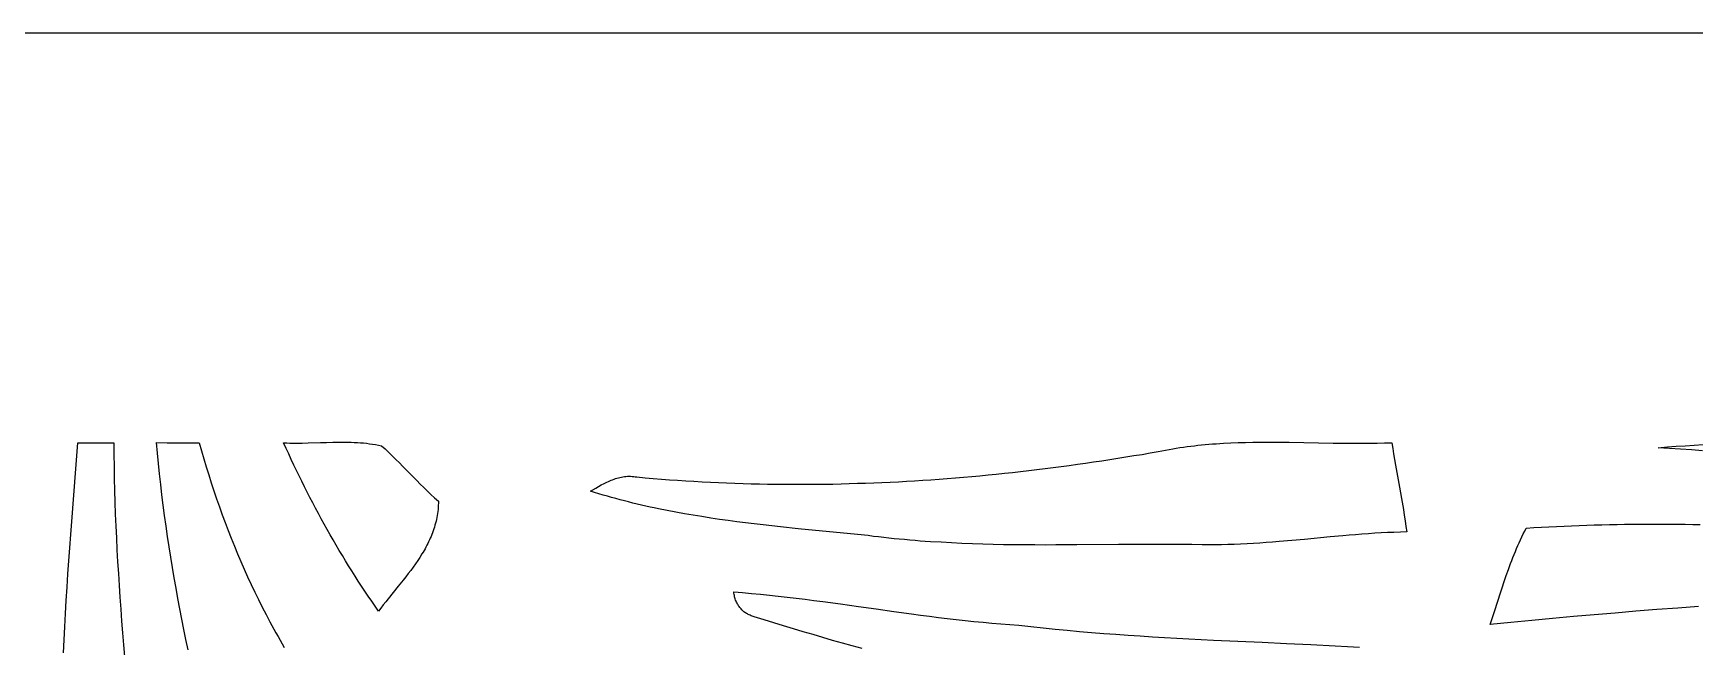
# Model space of a CAD drawing. Extents: x 138 to 547, y 3 to 737.
# Drawn here: x 288.2 to 429.9, y 684.8 to 737.1 of the extents above; entities that cross this region are included whole.
import ezdxf

# ---------------------------------------------------------------- set-up
doc = ezdxf.new("R2010")
doc.units = 0
doc.layers.add('LAYER_1', color=18, linetype='CONTINUOUS')

msp = doc.modelspace()

# ---------------------------------------------------------------- linework, layer by layer
at = {"layer": 'LAYER_1'}
for points in [[(138.38, 3), (546.62, 3), (546.62, 737.11), (138.38, 737.11)], [(322.73, 697.23), (322.73, 697.05), (322.72, 696.87), (322.71, 696.7), (322.7, 696.52), (322.68, 696.35), (322.66, 696.18), (322.63, 696), (322.6, 695.84), (322.57, 695.67), (322.53, 695.5), (322.49, 695.34), (322.44, 695.17), (322.39, 695.01), (322.34, 694.85), (322.29, 694.69), (322.23, 694.53), (322.17, 694.38), (322.11, 694.22), (322.04, 694.07), (321.97, 693.91), (321.9, 693.76), (321.83, 693.61), (321.75, 693.46), (321.67, 693.31), (321.59, 693.16), (321.51, 693.01), (321.42, 692.87), (321.33, 692.72), (321.15, 692.43), (320.97, 692.15), (320.77, 691.87), (320.57, 691.59), (320.37, 691.31), (320.16, 691.04), (319.95, 690.76), (319.74, 690.49), (319.31, 689.96), (318.87, 689.43), (318.45, 688.9), (318.24, 688.63), (318.03, 688.37), (317.83, 688.11), (317.63, 687.84), (317.33, 688.26), (317.04, 688.69), (316.75, 689.11), (316.47, 689.54), (316.18, 689.97), (315.9, 690.4), (315.62, 690.83), (315.35, 691.27), (315.07, 691.7), (314.8, 692.14), (314.54, 692.58), (314.27, 693.02), (314.01, 693.47), (313.75, 693.91), (313.49, 694.36), (313.24, 694.81), (312.99, 695.26), (312.74, 695.71), (312.49, 696.16), (312.25, 696.61), (312.01, 697.07), (311.77, 697.53), (311.54, 697.99), (311.3, 698.45), (311.07, 698.91), (310.84, 699.37), (310.62, 699.84), (310.4, 700.3), (310.17, 700.77), (309.96, 701.24), (309.74, 701.71), (309.53, 702.18), (309.79, 702.18), (310.05, 702.17), (310.31, 702.17), (310.57, 702.17), (311.1, 702.17), (311.62, 702.18), (312.67, 702.22), (313.2, 702.23), (313.72, 702.25), (314.25, 702.25), (314.51, 702.25), (314.77, 702.25), (315.03, 702.25), (315.3, 702.24), (315.56, 702.23), (315.82, 702.22), (316.08, 702.2), (316.34, 702.18), (316.59, 702.15), (316.85, 702.12), (317.11, 702.09), (317.37, 702.05), (317.62, 702), (317.88, 701.95), (318.19, 701.67), (318.5, 701.37), (318.8, 701.08), (319.1, 700.78), (319.4, 700.48), (319.7, 700.18), (320.29, 699.57), (320.88, 698.97), (321.18, 698.67), (321.48, 698.37), (321.79, 698.08), (322.1, 697.79), (322.41, 697.51), (322.57, 697.37)], [(405.34, 694.6), (404.8, 694.58), (404.25, 694.56), (403.7, 694.54), (403.16, 694.51), (402.61, 694.48), (402.07, 694.44), (401.52, 694.4), (400.98, 694.36), (400.43, 694.31), (399.89, 694.27), (398.8, 694.17), (396.62, 693.96), (395.54, 693.87), (394.45, 693.77), (393.9, 693.73), (393.36, 693.69), (392.81, 693.65), (392.27, 693.61), (391.72, 693.58), (391.17, 693.56), (390.63, 693.53), (390.08, 693.52), (389.53, 693.51), (388.99, 693.5), (388.44, 693.5), (387.89, 693.51), (387, 693.52), (386.11, 693.53), (385.22, 693.53), (384.33, 693.53), (383.43, 693.53), (382.54, 693.53), (380.76, 693.52), (377.19, 693.49), (375.41, 693.49), (374.52, 693.48), (373.62, 693.49), (372.73, 693.49), (371.84, 693.5), (370.95, 693.51), (370.06, 693.53), (369.17, 693.55), (368.28, 693.58), (367.39, 693.62), (366.5, 693.66), (365.61, 693.71), (364.72, 693.76), (364.27, 693.79), (363.83, 693.82), (363.39, 693.86), (362.94, 693.9), (362.5, 693.94), (362.05, 693.98), (361.61, 694.02), (361.17, 694.07), (360.72, 694.12), (360.28, 694.17), (359.84, 694.22), (359.39, 694.28), (357.9, 694.43), (356.41, 694.57), (354.91, 694.72), (353.42, 694.87), (351.92, 695.03), (351.17, 695.11), (350.43, 695.19), (349.68, 695.28), (348.93, 695.37), (348.19, 695.47), (347.44, 695.57), (346.7, 695.67), (345.96, 695.78), (345.21, 695.9), (344.47, 696.02), (343.73, 696.14), (342.99, 696.28), (342.26, 696.42), (341.52, 696.57), (341.15, 696.64), (340.79, 696.72), (340.42, 696.8), (340.06, 696.89), (339.69, 696.97), (339.33, 697.06), (338.96, 697.15), (338.6, 697.24), (338.23, 697.34), (337.87, 697.44), (337.51, 697.53), (337.15, 697.64), (336.78, 697.74), (336.42, 697.85), (336.06, 697.96), (335.7, 698.07), (336.16, 698.33), (336.4, 698.47), (336.63, 698.6), (336.87, 698.72), (337.11, 698.84), (337.23, 698.89), (337.35, 698.95), (337.47, 699), (337.59, 699.05), (337.72, 699.09), (337.84, 699.14), (337.96, 699.18), (338.09, 699.21), (338.22, 699.24), (338.34, 699.27), (338.47, 699.29), (338.6, 699.31), (338.73, 699.33), (338.86, 699.34), (338.99, 699.34), (339.12, 699.34), (339.26, 699.33), (339.39, 699.32), (339.53, 699.3), (339.66, 699.28), (340.36, 699.22), (341.05, 699.16), (341.75, 699.1), (342.44, 699.05), (343.14, 699), (343.84, 698.95), (344.53, 698.91), (345.23, 698.87), (345.93, 698.84), (346.62, 698.8), (347.32, 698.77), (348.02, 698.75), (348.72, 698.73), (349.41, 698.71), (350.11, 698.69), (350.81, 698.68), (351.51, 698.67), (352.2, 698.66), (352.9, 698.66), (353.6, 698.66), (354.3, 698.66), (354.99, 698.66), (355.69, 698.67), (356.39, 698.68), (357.09, 698.7), (357.78, 698.72), (358.48, 698.74), (359.18, 698.76), (359.87, 698.79), (360.57, 698.82), (361.27, 698.85), (361.97, 698.88), (362.66, 698.92), (363.36, 698.96), (364.06, 699.01), (364.75, 699.05), (365.45, 699.1), (366.14, 699.16), (366.84, 699.21), (367.53, 699.27), (368.23, 699.33), (368.93, 699.39), (369.62, 699.46), (370.31, 699.53), (371.01, 699.6), (371.7, 699.67), (372.4, 699.75), (373.09, 699.83), (373.78, 699.91), (374.48, 700), (375.17, 700.09), (375.86, 700.18), (376.55, 700.27), (377.24, 700.36), (377.93, 700.46), (378.63, 700.56), (379.32, 700.66), (380.01, 700.77), (380.7, 700.88), (381.38, 700.99), (382.07, 701.1), (382.76, 701.21), (383.45, 701.33), (384.14, 701.45), (384.44, 701.51), (384.75, 701.57), (385.06, 701.63), (385.37, 701.68), (385.68, 701.74), (385.99, 701.78), (386.29, 701.83), (386.6, 701.87), (386.91, 701.91), (387.22, 701.95), (387.53, 701.98), (387.84, 702.01), (388.15, 702.04), (388.46, 702.07), (388.77, 702.1), (389.08, 702.12), (389.39, 702.14), (389.71, 702.16), (390.33, 702.19), (390.95, 702.21), (391.57, 702.23), (392.2, 702.25), (392.82, 702.25), (393.45, 702.26), (394.07, 702.25), (394.7, 702.25), (395.32, 702.24), (396.57, 702.22), (399.07, 702.17), (399.7, 702.17), (400.32, 702.16), (400.95, 702.16), (401.57, 702.16), (402.19, 702.16), (402.82, 702.17), (403.44, 702.18), (404.06, 702.2), (404.14, 701.72), (404.21, 701.25), (404.38, 700.3), (404.54, 699.35), (404.71, 698.4), (404.88, 697.45), (405.05, 696.5), (405.12, 696.02), (405.2, 695.55), (405.27, 695.07)]]:
    msp.add_lwpolyline(points, close=True, dxfattribs=at)
for points in [[(290.76, 684.28), (290.81, 685.4), (290.87, 686.52), (290.93, 687.64), (290.99, 688.76), (291.06, 689.89), (291.13, 691.01), (291.21, 692.13), (291.29, 693.25), (291.37, 694.37), (291.45, 695.49), (291.62, 697.73), (291.79, 699.97), (291.97, 702.2), (295.03, 702.2), (295.04, 701.19), (295.06, 700.17), (295.08, 699.16), (295.11, 698.14), (295.14, 697.13), (295.17, 696.12), (295.22, 695.1), (295.26, 694.09), (295.31, 693.08), (295.37, 692.06), (295.43, 691.05), (295.49, 690.04), (295.56, 689.03), (295.63, 688.02), (295.71, 687), (295.79, 685.99), (295.87, 684.98), (295.96, 683.97)], [(301.39, 684.55), (301.2, 685.42), (301.02, 686.29), (300.84, 687.17), (300.67, 688.05), (300.51, 688.93), (300.35, 689.8), (300.19, 690.68), (300.04, 691.57), (299.9, 692.45), (299.76, 693.33), (299.63, 694.22), (299.5, 695.1), (299.38, 695.99), (299.26, 696.88), (299.15, 697.76), (299.05, 698.65), (298.94, 699.54), (298.85, 700.43), (298.76, 701.32), (298.67, 702.21), (299.59, 702.2), (300.5, 702.2), (302.32, 702.19), (302.52, 701.51), (302.72, 700.82), (302.92, 700.14), (303.14, 699.45), (303.36, 698.77), (303.58, 698.09), (303.81, 697.41), (304.05, 696.74), (304.29, 696.06), (304.54, 695.39), (304.8, 694.72), (305.06, 694.06), (305.33, 693.39), (305.6, 692.73), (305.88, 692.07), (306.17, 691.42), (306.46, 690.76), (306.76, 690.12), (307.07, 689.47), (307.38, 688.83), (307.7, 688.19), (308.03, 687.56), (308.36, 686.92), (308.7, 686.3), (308.87, 685.99), (309.05, 685.68), (309.22, 685.37), (309.4, 685.06), (309.58, 684.75)], [(430.56, 701.51), (429.62, 701.59), (428.68, 701.65), (427.74, 701.71), (426.8, 701.77), (427.57, 701.84), (428.33, 701.9), (429.1, 701.95), (429.87, 702), (430.63, 702.05)], [(430.22, 688.24), (428.45, 688.11), (426.67, 687.97), (424.89, 687.83), (423.11, 687.68), (421.34, 687.53), (419.56, 687.38), (417.78, 687.22), (416.01, 687.05), (414.23, 686.88), (412.46, 686.7), (412.63, 687.22), (412.8, 687.74), (413.13, 688.79), (413.3, 689.31), (413.47, 689.84), (413.65, 690.36), (413.83, 690.88), (414.01, 691.39), (414.2, 691.91), (414.3, 692.17), (414.4, 692.42), (414.5, 692.68), (414.61, 692.93), (414.71, 693.18), (414.82, 693.43), (414.93, 693.68), (415.05, 693.93), (415.16, 694.18), (415.28, 694.43), (415.41, 694.67), (415.53, 694.92), (416.18, 694.96), (416.82, 695), (417.47, 695.03), (418.11, 695.06), (418.76, 695.09), (419.4, 695.12), (420.05, 695.15), (420.69, 695.17), (421.34, 695.19), (421.98, 695.21), (422.63, 695.22), (423.28, 695.24), (423.92, 695.25), (424.57, 695.26), (425.21, 695.26), (425.86, 695.27), (426.5, 695.27), (427.15, 695.27), (427.79, 695.26), (428.44, 695.26), (429.09, 695.25), (429.73, 695.24), (430.38, 695.23)], [(358.88, 684.66), (358.04, 684.88), (357.2, 685.12), (356.36, 685.35), (355.53, 685.59), (354.69, 685.84), (353.85, 686.08), (353.02, 686.33), (352.18, 686.59), (351.35, 686.84), (350.52, 687.1), (349.68, 687.37), (349.59, 687.39), (349.5, 687.42), (349.42, 687.45), (349.33, 687.49), (349.25, 687.52), (349.17, 687.56), (349.09, 687.6), (349.01, 687.65), (348.94, 687.69), (348.87, 687.74), (348.8, 687.79), (348.74, 687.85), (348.67, 687.9), (348.61, 687.96), (348.55, 688.03), (348.5, 688.09), (348.44, 688.16), (348.39, 688.23), (348.34, 688.3), (348.29, 688.38), (348.25, 688.45), (348.21, 688.53), (348.17, 688.62), (348.13, 688.7), (348.09, 688.79), (348.06, 688.88), (348.03, 688.97), (348, 689.07), (347.98, 689.17), (347.96, 689.27), (347.94, 689.37), (347.92, 689.48), (348.68, 689.42), (349.44, 689.36), (350.21, 689.28), (350.97, 689.21), (351.73, 689.13), (352.49, 689.04), (353.25, 688.95), (354.01, 688.86), (354.76, 688.76), (355.52, 688.66), (357.04, 688.46), (358.56, 688.24), (360.07, 688.03), (361.59, 687.82), (363.1, 687.61), (363.86, 687.51), (364.62, 687.41), (365.38, 687.31), (366.14, 687.22), (366.9, 687.13), (367.66, 687.05), (368.42, 686.97), (369.19, 686.89), (369.95, 686.82), (370.71, 686.76), (371.47, 686.7), (372.24, 686.65), (373.27, 686.53), (374.31, 686.42), (375.34, 686.31), (376.38, 686.21), (377.42, 686.12), (378.45, 686.03), (379.49, 685.95), (380.53, 685.87), (381.57, 685.8), (382.6, 685.73), (383.64, 685.66), (384.68, 685.6), (385.72, 685.54), (386.76, 685.49), (388.84, 685.38), (390.92, 685.28), (393, 685.19), (395.07, 685.09), (397.15, 685), (399.23, 684.89), (400.27, 684.84), (401.31, 684.78)]]:
    msp.add_lwpolyline(points, dxfattribs=at)

doc.saveas('drawing.dxf')
